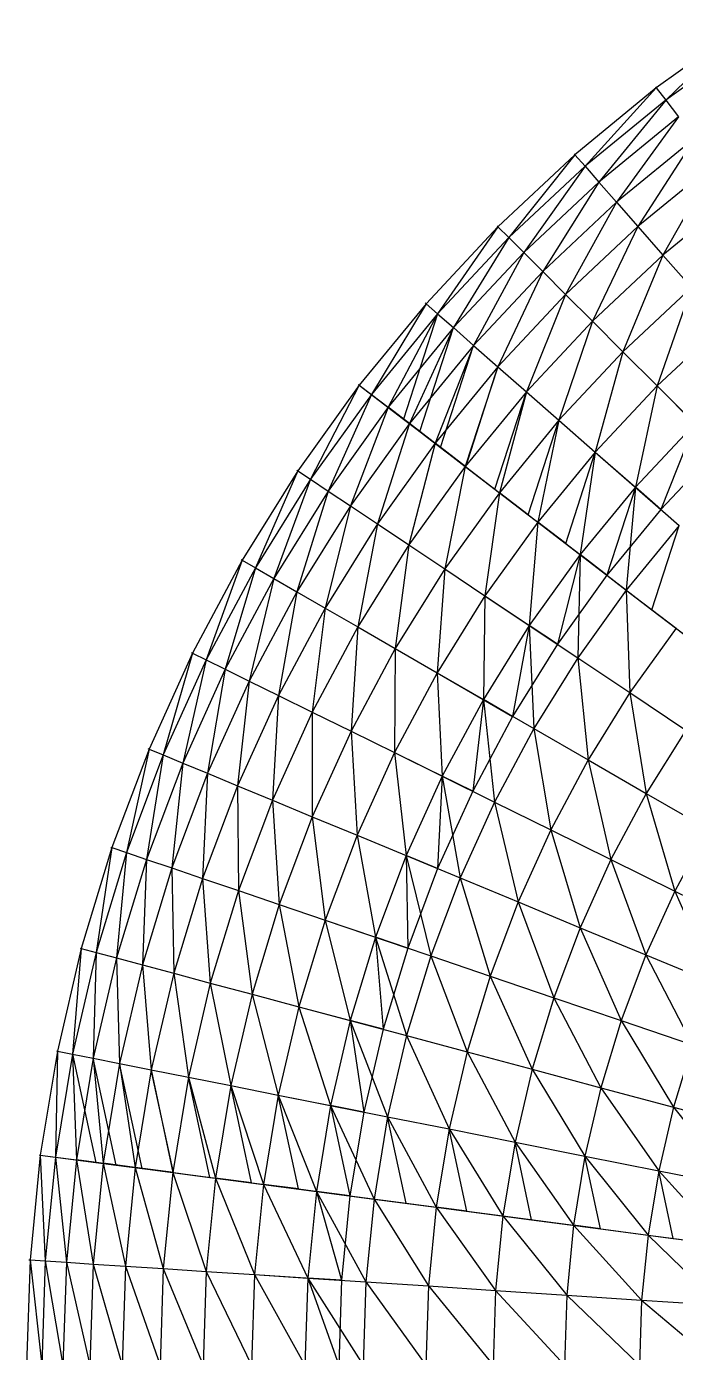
# Model space of a CAD drawing. Extents: x -1560 to 4680, y -1560 to 1560.
# Drawn here: x -1559 to -930, y 12 to 1296 of the extents above; entities that cross this region are included whole.
import ezdxf

# ---------------------------------------------------------------- set-up
doc = ezdxf.new("R2010")
doc.units = 0
doc.header["$MEASUREMENT"] = 0
for name, color, linetype in [('HHST6X6X0.375', 13, 'Continuous'), ('L30X30X3', 1, 'Continuous'), ('TRIO25X148_A', 4, 'Continuous'), ('TRIO25X148_B', 6, 'Continuous'), ('TRIO25X148_C', 96, 'Continuous'), ('TRIO25X148_D', 3, 'Continuous'), ('TRIO25X148_F', 52, 'Continuous'), ('TRIO2875X148_A', 140, 'Continuous'), ('TRIO35X148', 30, 'Continuous'), ('TRIO45X148', 5, 'Continuous')]:
    doc.layers.add(name, color=color, linetype=linetype)

msp = doc.modelspace()

# ---------------------------------------------------------------- linework, layer by layer
at = {"layer": 'HHST6X6X0.375'}
for p, q in [((-949.7, 1237.6, 60), (-949, 1236.7, 68.9)), ((-1028.6, 1172.9, 60), (-1027.8, 1172, 68.9)), ((-1103.1, 1103.1, 60), (-1102.3, 1102.3, 68.9)), ((-1172.9, 1028.6, 60), (-1172, 1027.8, 68.9)), ((-1237.6, 949.7, 60), (-1236.7, 949, 68.9)), ((-1297.1, 866.7, 60), (-1296.2, 866.1, 68.9)), ((-1351, 780, 60), (-1350, 779.4, 68.9)), ((-1399.1, 690, 60), (-1398.1, 689.5, 68.9)), ((-1441.3, 597, 60), (-1440.2, 596.6, 68.9)), ((-1477.2, 501.4, 60), (-1476.2, 501.1, 68.9)), ((-1506.8, 403.8, 60), (-1505.8, 403.5, 68.9)), ((-1530, 304.3, 60), (-1528.9, 304.1, 68.9)), ((-1546.7, 203.6, 60), (-1545.5, 203.5, 68.9)), ((-1556.7, 102, 60), (-1555.5, 102, 68.9))]:
    msp.add_line(p, q, dxfattribs=at)
at = {"layer": 'L30X30X3'}
for p, q in [((-1224.9, 939.9, 162.2), (-1193.8, 916, 154.7)), ((-1178, 903.9, 244.6), (-1208.7, 927.5, 254.5)), ((-1157.9, 888.5, 333.2), (-1188.1, 911.7, 345.3)), ((-1133.6, 869.9, 420), (-1163.2, 892.6, 434.4)), ((-1134.2, 870.3, 521.5), (-1105.3, 848.1, 504.8)), ((-944.6, 828.4, 744.4), (-969.3, 850, 767.3)), ((-1073, 823.3, 587.4), (-1101, 844.8, 606.2)), ((-1036.7, 795.5, 667.4), (-1063.8, 816.3, 688.2)), ((-996.8, 764.9, 744.4), (-1022.8, 784.8, 767.3)), ((-978.1, 750.5, 843.1), (-953.2, 731.4, 818.3)), ((-1044.7, 698, 744.4), (-1072, 716.3, 767.3)), ((-1088.1, 628.2, 744.4), (-1116.5, 644.6, 767.3)), ((-1126.8, 555.7, 744.4), (-1156.3, 570.2, 767.3)), ((-1160.8, 480.8, 744.4), (-1191.1, 493.4, 767.3)), ((-1189.7, 403.9, 744.4), (-1220.8, 414.4, 767.3)), ((-1213.6, 325.2, 744.4), (-1245.3, 333.7, 767.3)), ((-1232.3, 245.1, 744.4), (-1264.5, 251.5, 767.3)), ((-1530.8, 201.5, 162.2), (-1491.8, 196.4, 154.7)), ((-1472.1, 193.8, 244.6), (-1510.5, 198.9, 254.5)), ((-1447, 190.5, 333.2), (-1484.8, 195.5, 345.3)), ((-1416.7, 186.5, 420), (-1453.7, 191.4, 434.4)), ((-1417.3, 186.6, 521.5), (-1381.3, 181.8, 504.8)), ((-1340.9, 176.5, 587.4), (-1375.9, 181.1, 606.2)), ((-1295.6, 170.6, 667.4), (-1329.4, 175, 688.2)), ((-1245.7, 164, 744.4), (-1278.2, 168.3, 767.3)), ((-1222.3, 160.9, 843.1), (-1191.2, 156.8, 818.3)), ((-1132.5, 149.1, 888.8), (-1162.1, 153, 915.4)), ((-1097.6, 144.5, 984), (-1069.7, 140.8, 955.6)), ((-1003, 132, 1018.4), (-1029.1, 135.5, 1048.5)), ((-957, 126, 1108.7), (-932.6, 122.8, 1077.1)), ((-1253.7, 82.2, 744.4), (-1286.5, 84.3, 767.3))]:
    msp.add_line(p, q, dxfattribs=at)
at = {"layer": 'TRIO25X148_A'}
for p, q in [((-987.4, 1126, 345.3), (-966.8, 1102.4, 434.4)), ((-966.8, 1102.4, 434.4), (-942.6, 1074.8, 521.5)), ((-942.6, 1074.8, 521.5), (-915, 1043.4, 606.2)), ((-1059, 1059, 345.3), (-1036.8, 1036.8, 434.4)), ((-1036.8, 1036.8, 434.4), (-1010.9, 1010.9, 521.5)), ((-1010.9, 1010.9, 521.5), (-981.3, 981.3, 606.2)), ((-1126, 987.4, 345.3), (-1102.4, 966.8, 434.4)), ((-981.3, 981.3, 606.2), (-948.2, 948.2, 688.2)), ((-1102.4, 966.8, 434.4), (-1074.8, 942.6, 521.5)), ((-1074.8, 942.6, 521.5), (-1043.4, 915, 606.2)), ((-948.2, 948.2, 688.2), (-911.6, 911.6, 767.3)), ((-1188.1, 911.7, 345.3), (-1163.2, 892.6, 434.4)), ((-1043.4, 915, 606.2), (-1008.2, 884.1, 688.2)), ((-1163.2, 892.6, 434.4), (-1134.2, 870.3, 521.5)), ((-1008.2, 884.1, 688.2), (-969.3, 850, 767.3)), ((-1134.2, 870.3, 521.5), (-1101, 844.8, 606.2)), ((-969.3, 850, 767.3), (-926.9, 812.9, 843.1)), ((-1101, 844.8, 606.2), (-1063.8, 816.3, 688.2)), ((-1245.2, 832, 345.3), (-1219.1, 814.6, 434.4)), ((-1219.1, 814.6, 434.4), (-1188.7, 794.2, 521.5)), ((-1063.8, 816.3, 688.2), (-1022.8, 784.8, 767.3)), ((-1188.7, 794.2, 521.5), (-1153.9, 771, 606.2)), ((-1022.8, 784.8, 767.3), (-978.1, 750.5, 843.1)), ((-1153.9, 771, 606.2), (-1114.9, 745, 688.2)), ((-1297, 748.8, 345.3), (-1269.8, 733.1, 434.4)), ((-1114.9, 745, 688.2), (-1072, 716.3, 767.3)), ((-978.1, 750.5, 843.1), (-929.9, 713.5, 915.4)), ((-1269.8, 733.1, 434.4), (-1238.1, 714.8, 521.5)), ((-1238.1, 714.8, 521.5), (-1201.8, 693.9, 606.2)), ((-1072, 716.3, 767.3), (-1025.1, 685, 843.1)), ((-1201.8, 693.9, 606.2), (-1161.3, 670.5, 688.2)), ((-1025.1, 685, 843.1), (-974.5, 651.2, 915.4)), ((-1161.3, 670.5, 688.2), (-1116.5, 644.6, 767.3)), ((-1343.2, 662.4, 345.3), (-1315, 648.5, 434.4)), ((-1315, 648.5, 434.4), (-1282.1, 632.3, 521.5)), ((-1116.5, 644.6, 767.3), (-1067.7, 616.4, 843.1)), ((-974.5, 651.2, 915.4), (-920.5, 615, 984)), ((-1282.1, 632.3, 521.5), (-1244.6, 613.8, 606.2)), ((-1067.7, 616.4, 843.1), (-1015.1, 586, 915.4)), ((-1244.6, 613.8, 606.2), (-1202.6, 593.1, 688.2)), ((-1202.6, 593.1, 688.2), (-1156.3, 570.2, 767.3)), ((-1015.1, 586, 915.4), (-958.7, 553.5, 984)), ((-1383.6, 573.1, 345.3), (-1354.6, 561.1, 434.4)), ((-1156.3, 570.2, 767.3), (-1105.7, 545.3, 843.1)), ((-1354.6, 561.1, 434.4), (-1320.8, 547.1, 521.5)), ((-958.7, 553.5, 984), (-899, 519, 1048.5)), ((-1320.8, 547.1, 521.5), (-1282.1, 531.1, 606.2)), ((-1105.7, 545.3, 843.1), (-1051.2, 518.4, 915.4)), ((-1282.1, 531.1, 606.2), (-1238.8, 513.1, 688.2)), ((-1051.2, 518.4, 915.4), (-992.9, 489.6, 984)), ((-1238.8, 513.1, 688.2), (-1191.1, 493.4, 767.3)), ((-1191.1, 493.4, 767.3), (-1139, 471.8, 843.1)), ((-992.9, 489.6, 984), (-931, 459.1, 1048.5)), ((-1418.1, 481.4, 345.3), (-1388.4, 471.3, 434.4)), ((-1388.4, 471.3, 434.4), (-1353.7, 459.5, 521.5)), ((-1139, 471.8, 843.1), (-1082.9, 448.5, 915.4)), ((-1353.7, 459.5, 521.5), (-1314.1, 446.1, 606.2)), ((-931, 459.1, 1048.5), (-865.7, 426.9, 1108.7)), ((-1314.1, 446.1, 606.2), (-1269.7, 431, 688.2)), ((-1082.9, 448.5, 915.4), (-1022.8, 423.6, 984)), ((-1269.7, 431, 688.2), (-1220.8, 414.4, 767.3)), ((-1220.8, 414.4, 767.3), (-1167.5, 396.3, 843.1)), ((-1022.8, 423.6, 984), (-959, 397.2, 1048.5)), ((-1446.6, 387.6, 345.3), (-1416.3, 379.5, 434.4)), ((-1167.5, 396.3, 843.1), (-1109.9, 376.8, 915.4)), ((-959, 397.2, 1048.5), (-891.8, 369.4, 1108.7)), ((-1416.3, 379.5, 434.4), (-1380.9, 370, 521.5)), ((-1109.9, 376.8, 915.4), (-1048.3, 355.8, 984)), ((-1380.9, 370, 521.5), (-1340.5, 359.2, 606.2)), ((-1340.5, 359.2, 606.2), (-1295.2, 347.1, 688.2)), ((-1295.2, 347.1, 688.2), (-1245.3, 333.7, 767.3)), ((-1048.3, 355.8, 984), (-982.9, 333.7, 1048.5)), ((-1245.3, 333.7, 767.3), (-1190.9, 319.1, 843.1)), ((-982.9, 333.7, 1048.5), (-914, 310.3, 1108.7)), ((-1190.9, 319.1, 843.1), (-1132.1, 303.4, 915.4)), ((-1132.1, 303.4, 915.4), (-1069.3, 286.5, 984)), ((-1468.8, 292.2, 345.3), (-1438.1, 286, 434.4)), ((-1438.1, 286, 434.4), (-1402.1, 278.9, 521.5)), ((-1069.3, 286.5, 984), (-1002.7, 268.7, 1048.5)), ((-1402.1, 278.9, 521.5), (-1361.1, 270.7, 606.2)), ((-1361.1, 270.7, 606.2), (-1315.1, 261.6, 688.2)), ((-1315.1, 261.6, 688.2), (-1264.5, 251.5, 767.3)), ((-1002.7, 268.7, 1048.5), (-932.3, 249.8, 1108.7)), ((-1264.5, 251.5, 767.3), (-1209.2, 240.5, 843.1)), ((-932.3, 249.8, 1108.7), (-858.7, 230.1, 1164.5)), ((-1209.2, 240.5, 843.1), (-1149.6, 228.7, 915.4)), ((-1149.6, 228.7, 915.4), (-1085.8, 216, 984)), ((-1085.8, 216, 984), (-1018.1, 202.5, 1048.5)), ((-1484.8, 195.5, 345.3), (-1453.7, 191.4, 434.4)), ((-1018.1, 202.5, 1048.5), (-946.7, 188.3, 1108.7)), ((-1453.7, 191.4, 434.4), (-1417.3, 186.6, 521.5)), ((-1417.3, 186.6, 521.5), (-1375.9, 181.1, 606.2)), ((-1375.9, 181.1, 606.2), (-1329.4, 175, 688.2)), ((-946.7, 188.3, 1108.7), (-871.9, 173.4, 1164.5)), ((-1329.4, 175, 688.2), (-1278.2, 168.3, 767.3)), ((-1278.2, 168.3, 767.3), (-1222.3, 160.9, 843.1)), ((-1222.3, 160.9, 843.1), (-1162.1, 153, 915.4)), ((-1162.1, 153, 915.4), (-1097.6, 144.5, 984)), ((-1097.6, 144.5, 984), (-1029.1, 135.5, 1048.5)), ((-1029.1, 135.5, 1048.5), (-957, 126, 1108.7)), ((-957, 126, 1108.7), (-881.4, 116, 1164.5)), ((-1494.4, 97.9, 345.3), (-1463.1, 95.9, 434.4)), ((-1463.1, 95.9, 434.4), (-1426.5, 93.5, 521.5)), ((-1426.5, 93.5, 521.5), (-1384.8, 90.8, 606.2)), ((-1384.8, 90.8, 606.2), (-1338, 87.7, 688.2)), ((-1338, 87.7, 688.2), (-1286.5, 84.3, 767.3)), ((-1286.5, 84.3, 767.3), (-1230.2, 80.6, 843.1)), ((-1230.2, 80.6, 843.1), (-1169.6, 76.7, 915.4)), ((-1169.6, 76.7, 915.4), (-1104.7, 72.4, 984)), ((-1104.7, 72.4, 984), (-1035.8, 67.9, 1048.5)), ((-1035.8, 67.9, 1048.5), (-963.2, 63.1, 1108.7)), ((-963.2, 63.1, 1108.7), (-887.1, 58.1, 1164.5))]:
    msp.add_line(p, q, dxfattribs=at)
at = {"layer": 'TRIO25X148_B'}
for p, q in [((-1160.8, 1018, 162.2), (-1193.8, 916, 154.7)), ((-1178, 903.9, 244.6), (-1145.5, 1004.6, 254.5)), ((-1157.9, 888.5, 333.2), (-1126, 987.4, 345.3)), ((-1133.6, 869.9, 420), (-1102.4, 966.8, 434.4)), ((-1224.9, 939.9, 162.2), (-1178, 903.9, 244.6)), ((-1105.3, 848.1, 504.8), (-1074.8, 942.6, 521.5)), ((-948.2, 948.2, 688.2), (-888.4, 888.4, 744.4)), ((-1208.7, 927.5, 254.5), (-1157.9, 888.5, 333.2)), ((-1188.1, 911.7, 345.3), (-1133.6, 869.9, 420)), ((-1073, 823.3, 587.4), (-1043.4, 915, 606.2)), ((-911.6, 911.6, 767.3), (-944.6, 828.4, 744.4)), ((-1163.2, 892.6, 434.4), (-1105.3, 848.1, 504.8)), ((-1036.7, 795.5, 667.4), (-1008.2, 884.1, 688.2)), ((-1008.2, 884.1, 688.2), (-944.6, 828.4, 744.4)), ((-1134.2, 870.3, 521.5), (-1073, 823.3, 587.4)), ((-969.3, 850, 767.3), (-996.8, 764.9, 744.4)), ((-1101, 844.8, 606.2), (-1036.7, 795.5, 667.4)), ((-1063.8, 816.3, 688.2), (-996.8, 764.9, 744.4)), ((-953.2, 731.4, 818.3), (-926.9, 812.9, 843.1)), ((-1022.8, 784.8, 767.3), (-1044.7, 698, 744.4)), ((-1022.8, 784.8, 767.3), (-953.2, 731.4, 818.3)), ((-1114.9, 745, 688.2), (-1044.7, 698, 744.4)), ((-978.1, 750.5, 843.1), (-906.2, 695.4, 888.8)), ((-1072, 716.3, 767.3), (-1088.1, 628.2, 744.4)), ((-1161.3, 670.5, 688.2), (-1088.1, 628.2, 744.4)), ((-1116.5, 644.6, 767.3), (-1126.8, 555.7, 744.4)), ((-1202.6, 593.1, 688.2), (-1126.8, 555.7, 744.4)), ((-1156.3, 570.2, 767.3), (-1160.8, 480.8, 744.4)), ((-1238.8, 513.1, 688.2), (-1160.8, 480.8, 744.4)), ((-1191.1, 493.4, 767.3), (-1189.7, 403.9, 744.4)), ((-1269.7, 431, 688.2), (-1189.7, 403.9, 744.4)), ((-1220.8, 414.4, 767.3), (-1213.6, 325.2, 744.4)), ((-1295.2, 347.1, 688.2), (-1213.6, 325.2, 744.4)), ((-1245.3, 333.7, 767.3), (-1232.3, 245.1, 744.4)), ((-1514.3, 301.2, 162.2), (-1491.8, 196.4, 154.7)), ((-1472.1, 193.8, 244.6), (-1494.3, 297.2, 254.5)), ((-1447, 190.5, 333.2), (-1468.8, 292.2, 345.3)), ((-1416.7, 186.5, 420), (-1438.1, 286, 434.4)), ((-1381.3, 181.8, 504.8), (-1402.1, 278.9, 521.5)), ((-1340.9, 176.5, 587.4), (-1361.1, 270.7, 606.2)), ((-1295.6, 170.6, 667.4), (-1315.1, 261.6, 688.2)), ((-1315.1, 261.6, 688.2), (-1232.3, 245.1, 744.4)), ((-1264.5, 251.5, 767.3), (-1245.7, 164, 744.4)), ((-1191.2, 156.8, 818.3), (-1209.2, 240.5, 843.1)), ((-1132.5, 149.1, 888.8), (-1149.6, 228.7, 915.4)), ((-1069.7, 140.8, 955.6), (-1085.8, 216, 984)), ((-1530.8, 201.5, 162.2), (-1472.1, 193.8, 244.6)), ((-1510.5, 198.9, 254.5), (-1447, 190.5, 333.2)), ((-1484.8, 195.5, 345.3), (-1416.7, 186.5, 420)), ((-1003, 132, 1018.4), (-1018.1, 202.5, 1048.5)), ((-1453.7, 191.4, 434.4), (-1381.3, 181.8, 504.8)), ((-1417.3, 186.6, 521.5), (-1340.9, 176.5, 587.4)), ((-1375.9, 181.1, 606.2), (-1295.6, 170.6, 667.4)), ((-932.6, 122.8, 1077.1), (-946.7, 188.3, 1108.7)), ((-1329.4, 175, 688.2), (-1245.7, 164, 744.4)), ((-1278.2, 168.3, 767.3), (-1253.7, 82.2, 744.4)), ((-1278.2, 168.3, 767.3), (-1191.2, 156.8, 818.3)), ((-1222.3, 160.9, 843.1), (-1132.5, 149.1, 888.8)), ((-1162.1, 153, 915.4), (-1069.7, 140.8, 955.6)), ((-1097.6, 144.5, 984), (-1003, 132, 1018.4)), ((-1029.1, 135.5, 1048.5), (-932.6, 122.8, 1077.1)), ((-957, 126, 1108.7), (-858.9, 113.1, 1131.5)), ((-1338, 87.7, 688.2), (-1253.7, 82.2, 744.4)), ((-1286.5, 84.3, 767.3), (-1256.4, 0, 744.4))]:
    msp.add_line(p, q, dxfattribs=at)
at = {"layer": 'TRIO25X148_C'}
for p, q in [((-866.1, 1296.2, 68.9), (-949, 1236.7, 68.9)), ((-857.8, 1283.8, 162.2), (-939.9, 1224.9, 162.2)), ((-949, 1236.7, 68.9), (-1027.8, 1172, 68.9)), ((-939.9, 1224.9, 162.2), (-1018, 1160.8, 162.2)), ((-927.5, 1208.7, 254.5), (-1004.6, 1145.5, 254.5)), ((-911.7, 1188.1, 345.3), (-987.4, 1126, 345.3)), ((-1027.8, 1172, 68.9), (-1102.3, 1102.3, 68.9)), ((-1018, 1160.8, 162.2), (-1091.8, 1091.8, 162.2)), ((-892.6, 1163.2, 434.4), (-966.8, 1102.4, 434.4)), ((-1004.6, 1145.5, 254.5), (-1077.3, 1077.3, 254.5)), ((-870.3, 1134.2, 521.5), (-942.6, 1074.8, 521.5)), ((-987.4, 1126, 345.3), (-1059, 1059, 345.3)), ((-1102.3, 1102.3, 68.9), (-1172, 1027.8, 68.9)), ((-1091.8, 1091.8, 162.2), (-1160.8, 1018, 162.2)), ((-966.8, 1102.4, 434.4), (-1036.8, 1036.8, 434.4)), ((-1077.3, 1077.3, 254.5), (-1145.5, 1004.6, 254.5)), ((-942.6, 1074.8, 521.5), (-1010.9, 1010.9, 521.5)), ((-1059, 1059, 345.3), (-1126, 987.4, 345.3)), ((-915, 1043.4, 606.2), (-981.3, 981.3, 606.2)), ((-1172, 1027.8, 68.9), (-1236.7, 949, 68.9)), ((-1036.8, 1036.8, 434.4), (-1102.4, 966.8, 434.4)), ((-1160.8, 1018, 162.2), (-1224.9, 939.9, 162.2)), ((-1145.5, 1004.6, 254.5), (-1208.7, 927.5, 254.5)), ((-1010.9, 1010.9, 521.5), (-1074.8, 942.6, 521.5)), ((-884.1, 1008.2, 688.2), (-948.2, 948.2, 688.2)), ((-1126, 987.4, 345.3), (-1188.1, 911.7, 345.3)), ((-981.3, 981.3, 606.2), (-1043.4, 915, 606.2)), ((-1102.4, 966.8, 434.4), (-1163.2, 892.6, 434.4)), ((-1236.7, 949, 68.9), (-1296.2, 866.1, 68.9)), ((-1224.9, 939.9, 162.2), (-1283.8, 857.8, 162.2)), ((-1074.8, 942.6, 521.5), (-1134.2, 870.3, 521.5)), ((-948.2, 948.2, 688.2), (-1008.2, 884.1, 688.2)), ((-1208.7, 927.5, 254.5), (-1266.8, 846.4, 254.5)), ((-1188.1, 911.7, 345.3), (-1245.2, 832, 345.3)), ((-1043.4, 915, 606.2), (-1101, 844.8, 606.2)), ((-911.6, 911.6, 767.3), (-969.3, 850, 767.3)), ((-1163.2, 892.6, 434.4), (-1219.1, 814.6, 434.4)), ((-1008.2, 884.1, 688.2), (-1063.8, 816.3, 688.2)), ((-1296.2, 866.1, 68.9), (-1350, 779.4, 68.9)), ((-1134.2, 870.3, 521.5), (-1188.7, 794.2, 521.5)), ((-1283.8, 857.8, 162.2), (-1337.2, 772, 162.2)), ((-969.3, 850, 767.3), (-1022.8, 784.8, 767.3)), ((-1266.8, 846.4, 254.5), (-1319.4, 761.8, 254.5)), ((-1101, 844.8, 606.2), (-1153.9, 771, 606.2)), ((-1245.2, 832, 345.3), (-1297, 748.8, 345.3)), ((-1219.1, 814.6, 434.4), (-1269.8, 733.1, 434.4)), ((-1063.8, 816.3, 688.2), (-1114.9, 745, 688.2)), ((-926.9, 812.9, 843.1), (-978.1, 750.5, 843.1)), ((-1188.7, 794.2, 521.5), (-1238.1, 714.8, 521.5)), ((-1022.8, 784.8, 767.3), (-1072, 716.3, 767.3)), ((-1350, 779.4, 68.9), (-1398.1, 689.5, 68.9)), ((-1337.2, 772, 162.2), (-1384.8, 682.9, 162.2)), ((-1153.9, 771, 606.2), (-1201.8, 693.9, 606.2)), ((-1319.4, 761.8, 254.5), (-1366.4, 673.9, 254.5)), ((-1297, 748.8, 345.3), (-1343.2, 662.4, 345.3)), ((-1114.9, 745, 688.2), (-1161.3, 670.5, 688.2)), ((-978.1, 750.5, 843.1), (-1025.1, 685, 843.1)), ((-1269.8, 733.1, 434.4), (-1315, 648.5, 434.4)), ((-1238.1, 714.8, 521.5), (-1282.1, 632.3, 521.5)), ((-1072, 716.3, 767.3), (-1116.5, 644.6, 767.3)), ((-929.9, 713.5, 915.4), (-974.5, 651.2, 915.4)), ((-1201.8, 693.9, 606.2), (-1244.6, 613.8, 606.2)), ((-1398.1, 689.5, 68.9), (-1440.2, 596.6, 68.9)), ((-1384.8, 682.9, 162.2), (-1426.5, 590.9, 162.2)), ((-1025.1, 685, 843.1), (-1067.7, 616.4, 843.1)), ((-1366.4, 673.9, 254.5), (-1407.6, 583, 254.5)), ((-1161.3, 670.5, 688.2), (-1202.6, 593.1, 688.2)), ((-1343.2, 662.4, 345.3), (-1383.6, 573.1, 345.3)), ((-1315, 648.5, 434.4), (-1354.6, 561.1, 434.4)), ((-1116.5, 644.6, 767.3), (-1156.3, 570.2, 767.3)), ((-974.5, 651.2, 915.4), (-1015.1, 586, 915.4)), ((-1282.1, 632.3, 521.5), (-1320.8, 547.1, 521.5)), ((-1067.7, 616.4, 843.1), (-1105.7, 545.3, 843.1)), ((-1244.6, 613.8, 606.2), (-1282.1, 531.1, 606.2)), ((-920.5, 615, 984), (-958.7, 553.5, 984)), ((-1440.2, 596.6, 68.9), (-1476.2, 501.1, 68.9)), ((-1426.5, 590.9, 162.2), (-1462.1, 496.3, 162.2)), ((-1202.6, 593.1, 688.2), (-1238.8, 513.1, 688.2)), ((-1407.6, 583, 254.5), (-1442.7, 489.7, 254.5)), ((-1015.1, 586, 915.4), (-1051.2, 518.4, 915.4)), ((-1383.6, 573.1, 345.3), (-1418.1, 481.4, 345.3)), ((-1156.3, 570.2, 767.3), (-1191.1, 493.4, 767.3)), ((-1354.6, 561.1, 434.4), (-1388.4, 471.3, 434.4)), ((-958.7, 553.5, 984), (-992.9, 489.6, 984)), ((-1320.8, 547.1, 521.5), (-1353.7, 459.5, 521.5)), ((-1105.7, 545.3, 843.1), (-1139, 471.8, 843.1)), ((-1282.1, 531.1, 606.2), (-1314.1, 446.1, 606.2)), ((-1051.2, 518.4, 915.4), (-1082.9, 448.5, 915.4)), ((-899, 519, 1048.5), (-931, 459.1, 1048.5)), ((-1476.2, 501.1, 68.9), (-1505.8, 403.5, 68.9)), ((-1238.8, 513.1, 688.2), (-1269.7, 431, 688.2)), ((-1462.1, 496.3, 162.2), (-1491.4, 399.6, 162.2)), ((-1442.7, 489.7, 254.5), (-1471.6, 394.3, 254.5)), ((-1191.1, 493.4, 767.3), (-1220.8, 414.4, 767.3)), ((-992.9, 489.6, 984), (-1022.8, 423.6, 984)), ((-1418.1, 481.4, 345.3), (-1446.6, 387.6, 345.3)), ((-1388.4, 471.3, 434.4), (-1416.3, 379.5, 434.4)), ((-1139, 471.8, 843.1), (-1167.5, 396.3, 843.1)), ((-1353.7, 459.5, 521.5), (-1380.9, 370, 521.5)), ((-931, 459.1, 1048.5), (-959, 397.2, 1048.5)), ((-1314.1, 446.1, 606.2), (-1340.5, 359.2, 606.2)), ((-1082.9, 448.5, 915.4), (-1109.9, 376.8, 915.4)), ((-1269.7, 431, 688.2), (-1295.2, 347.1, 688.2)), ((-1220.8, 414.4, 767.3), (-1245.3, 333.7, 767.3)), ((-1022.8, 423.6, 984), (-1048.3, 355.8, 984)), ((-1505.8, 403.5, 68.9), (-1528.9, 304.1, 68.9)), ((-1491.4, 399.6, 162.2), (-1514.3, 301.2, 162.2)), ((-1471.6, 394.3, 254.5), (-1494.3, 297.2, 254.5)), ((-1446.6, 387.6, 345.3), (-1468.8, 292.2, 345.3)), ((-1167.5, 396.3, 843.1), (-1190.9, 319.1, 843.1)), ((-959, 397.2, 1048.5), (-982.9, 333.7, 1048.5)), ((-1416.3, 379.5, 434.4), (-1438.1, 286, 434.4)), ((-1109.9, 376.8, 915.4), (-1132.1, 303.4, 915.4)), ((-1380.9, 370, 521.5), (-1402.1, 278.9, 521.5)), ((-1340.5, 359.2, 606.2), (-1361.1, 270.7, 606.2)), ((-1295.2, 347.1, 688.2), (-1315.1, 261.6, 688.2)), ((-1048.3, 355.8, 984), (-1069.3, 286.5, 984)), ((-1245.3, 333.7, 767.3), (-1264.5, 251.5, 767.3)), ((-982.9, 333.7, 1048.5), (-1002.7, 268.7, 1048.5)), ((-1190.9, 319.1, 843.1), (-1209.2, 240.5, 843.1)), ((-914, 310.3, 1108.7), (-932.3, 249.8, 1108.7)), ((-1528.9, 304.1, 68.9), (-1545.5, 203.5, 68.9)), ((-1514.3, 301.2, 162.2), (-1530.8, 201.5, 162.2)), ((-1494.3, 297.2, 254.5), (-1510.5, 198.9, 254.5)), ((-1132.1, 303.4, 915.4), (-1149.6, 228.7, 915.4)), ((-1468.8, 292.2, 345.3), (-1484.8, 195.5, 345.3)), ((-1438.1, 286, 434.4), (-1453.7, 191.4, 434.4)), ((-1069.3, 286.5, 984), (-1085.8, 216, 984)), ((-1402.1, 278.9, 521.5), (-1417.3, 186.6, 521.5)), ((-1361.1, 270.7, 606.2), (-1375.9, 181.1, 606.2)), ((-1315.1, 261.6, 688.2), (-1329.4, 175, 688.2)), ((-1002.7, 268.7, 1048.5), (-1018.1, 202.5, 1048.5)), ((-1264.5, 251.5, 767.3), (-1278.2, 168.3, 767.3)), ((-932.3, 249.8, 1108.7), (-946.7, 188.3, 1108.7)), ((-1209.2, 240.5, 843.1), (-1222.3, 160.9, 843.1)), ((-1149.6, 228.7, 915.4), (-1162.1, 153, 915.4)), ((-1085.8, 216, 984), (-1097.6, 144.5, 984)), ((-1545.5, 203.5, 68.9), (-1555.5, 102, 68.9)), ((-1530.8, 201.5, 162.2), (-1540.7, 101, 162.2)), ((-1510.5, 198.9, 254.5), (-1520.3, 99.6, 254.5)), ((-1484.8, 195.5, 345.3), (-1494.4, 97.9, 345.3)), ((-1018.1, 202.5, 1048.5), (-1029.1, 135.5, 1048.5)), ((-1453.7, 191.4, 434.4), (-1463.1, 95.9, 434.4)), ((-1417.3, 186.6, 521.5), (-1426.5, 93.5, 521.5)), ((-1375.9, 181.1, 606.2), (-1384.8, 90.8, 606.2)), ((-946.7, 188.3, 1108.7), (-957, 126, 1108.7)), ((-1329.4, 175, 688.2), (-1338, 87.7, 688.2)), ((-1278.2, 168.3, 767.3), (-1286.5, 84.3, 767.3)), ((-1222.3, 160.9, 843.1), (-1230.2, 80.6, 843.1)), ((-1162.1, 153, 915.4), (-1169.6, 76.7, 915.4)), ((-1097.6, 144.5, 984), (-1104.7, 72.4, 984)), ((-1029.1, 135.5, 1048.5), (-1035.8, 67.9, 1048.5)), ((-957, 126, 1108.7), (-963.2, 63.1, 1108.7)), ((-1555.5, 102, 68.9), (-1558.9, 0, 68.9)), ((-1540.7, 101, 162.2), (-1544, 0, 162.2)), ((-1520.3, 99.6, 254.5), (-1523.6, 0, 254.5)), ((-1494.4, 97.9, 345.3), (-1497.6, 0, 345.3)), ((-1463.1, 95.9, 434.4), (-1466.2, 0, 434.4)), ((-1426.5, 93.5, 521.5), (-1429.6, 0, 521.5)), ((-1384.8, 90.8, 606.2), (-1387.8, 0, 606.2)), ((-1338, 87.7, 688.2), (-1340.9, 0, 688.2)), ((-1286.5, 84.3, 767.3), (-1289.2, 0, 767.3)), ((-1230.2, 80.6, 843.1), (-1232.9, 0, 843.1)), ((-1169.6, 76.7, 915.4), (-1172.1, 0, 915.4)), ((-1104.7, 72.4, 984), (-1107.1, 0, 984)), ((-1035.8, 67.9, 1048.5), (-1038, 0, 1048.5)), ((-963.2, 63.1, 1108.7), (-965.2, 0, 1108.7))]:
    msp.add_line(p, q, dxfattribs=at)
at = {"layer": 'TRIO25X148_D'}
for p, q in [((-927.5, 1208.7, 254.5), (-987.4, 1126, 345.3)), ((-911.7, 1188.1, 345.3), (-966.8, 1102.4, 434.4)), ((-892.6, 1163.2, 434.4), (-942.6, 1074.8, 521.5)), ((-1004.6, 1145.5, 254.5), (-1059, 1059, 345.3)), ((-987.4, 1126, 345.3), (-1036.8, 1036.8, 434.4)), ((-966.8, 1102.4, 434.4), (-1010.9, 1010.9, 521.5)), ((-1077.3, 1077.3, 254.5), (-1126, 987.4, 345.3)), ((-942.6, 1074.8, 521.5), (-981.3, 981.3, 606.2)), ((-1059, 1059, 345.3), (-1102.4, 966.8, 434.4)), ((-915, 1043.4, 606.2), (-948.2, 948.2, 688.2)), ((-1036.8, 1036.8, 434.4), (-1074.8, 942.6, 521.5)), ((-1145.5, 1004.6, 254.5), (-1188.1, 911.7, 345.3)), ((-1010.9, 1010.9, 521.5), (-1043.4, 915, 606.2)), ((-1126, 987.4, 345.3), (-1163.2, 892.6, 434.4)), ((-981.3, 981.3, 606.2), (-1008.2, 884.1, 688.2)), ((-1102.4, 966.8, 434.4), (-1134.2, 870.3, 521.5)), ((-1074.8, 942.6, 521.5), (-1101, 844.8, 606.2)), ((-948.2, 948.2, 688.2), (-969.3, 850, 767.3)), ((-1208.7, 927.5, 254.5), (-1245.2, 832, 345.3)), ((-1188.1, 911.7, 345.3), (-1219.1, 814.6, 434.4)), ((-1043.4, 915, 606.2), (-1063.8, 816.3, 688.2)), ((-1163.2, 892.6, 434.4), (-1188.7, 794.2, 521.5)), ((-1008.2, 884.1, 688.2), (-1022.8, 784.8, 767.3)), ((-1134.2, 870.3, 521.5), (-1153.9, 771, 606.2)), ((-969.3, 850, 767.3), (-978.1, 750.5, 843.1)), ((-1266.8, 846.4, 254.5), (-1297, 748.8, 345.3)), ((-1101, 844.8, 606.2), (-1114.9, 745, 688.2)), ((-1245.2, 832, 345.3), (-1269.8, 733.1, 434.4)), ((-1219.1, 814.6, 434.4), (-1238.1, 714.8, 521.5)), ((-1063.8, 816.3, 688.2), (-1072, 716.3, 767.3)), ((-1188.7, 794.2, 521.5), (-1201.8, 693.9, 606.2)), ((-1022.8, 784.8, 767.3), (-1025.1, 685, 843.1)), ((-1153.9, 771, 606.2), (-1161.3, 670.5, 688.2)), ((-1319.4, 761.8, 254.5), (-1343.2, 662.4, 345.3)), ((-1297, 748.8, 345.3), (-1315, 648.5, 434.4)), ((-1114.9, 745, 688.2), (-1116.5, 644.6, 767.3)), ((-978.1, 750.5, 843.1), (-974.5, 651.2, 915.4)), ((-1269.8, 733.1, 434.4), (-1282.1, 632.3, 521.5)), ((-1238.1, 714.8, 521.5), (-1244.6, 613.8, 606.2)), ((-1072, 716.3, 767.3), (-1067.7, 616.4, 843.1)), ((-1201.8, 693.9, 606.2), (-1202.6, 593.1, 688.2)), ((-1025.1, 685, 843.1), (-1015.1, 586, 915.4)), ((-1366.4, 673.9, 254.5), (-1383.6, 573.1, 345.3)), ((-1161.3, 670.5, 688.2), (-1156.3, 570.2, 767.3)), ((-1343.2, 662.4, 345.3), (-1354.6, 561.1, 434.4)), ((-1315, 648.5, 434.4), (-1320.8, 547.1, 521.5)), ((-1116.5, 644.6, 767.3), (-1105.7, 545.3, 843.1)), ((-974.5, 651.2, 915.4), (-958.7, 553.5, 984)), ((-1282.1, 632.3, 521.5), (-1282.1, 531.1, 606.2)), ((-1067.7, 616.4, 843.1), (-1051.2, 518.4, 915.4)), ((-1244.6, 613.8, 606.2), (-1238.8, 513.1, 688.2)), ((-1202.6, 593.1, 688.2), (-1191.1, 493.4, 767.3)), ((-1407.6, 583, 254.5), (-1418.1, 481.4, 345.3)), ((-1015.1, 586, 915.4), (-992.9, 489.6, 984)), ((-1383.6, 573.1, 345.3), (-1388.4, 471.3, 434.4)), ((-1156.3, 570.2, 767.3), (-1139, 471.8, 843.1)), ((-1354.6, 561.1, 434.4), (-1353.7, 459.5, 521.5)), ((-958.7, 553.5, 984), (-931, 459.1, 1048.5)), ((-1320.8, 547.1, 521.5), (-1314.1, 446.1, 606.2)), ((-1105.7, 545.3, 843.1), (-1082.9, 448.5, 915.4)), ((-1282.1, 531.1, 606.2), (-1269.7, 431, 688.2)), ((-1051.2, 518.4, 915.4), (-1022.8, 423.6, 984)), ((-1238.8, 513.1, 688.2), (-1220.8, 414.4, 767.3)), ((-1442.7, 489.7, 254.5), (-1446.6, 387.6, 345.3)), ((-1191.1, 493.4, 767.3), (-1167.5, 396.3, 843.1)), ((-992.9, 489.6, 984), (-959, 397.2, 1048.5)), ((-1418.1, 481.4, 345.3), (-1416.3, 379.5, 434.4)), ((-1388.4, 471.3, 434.4), (-1380.9, 370, 521.5)), ((-1139, 471.8, 843.1), (-1109.9, 376.8, 915.4)), ((-1353.7, 459.5, 521.5), (-1340.5, 359.2, 606.2)), ((-931, 459.1, 1048.5), (-891.8, 369.4, 1108.7)), ((-1314.1, 446.1, 606.2), (-1295.2, 347.1, 688.2)), ((-1082.9, 448.5, 915.4), (-1048.3, 355.8, 984)), ((-1269.7, 431, 688.2), (-1245.3, 333.7, 767.3)), ((-1220.8, 414.4, 767.3), (-1190.9, 319.1, 843.1)), ((-1022.8, 423.6, 984), (-982.9, 333.7, 1048.5)), ((-1471.6, 394.3, 254.5), (-1468.8, 292.2, 345.3)), ((-1446.6, 387.6, 345.3), (-1438.1, 286, 434.4)), ((-1167.5, 396.3, 843.1), (-1132.1, 303.4, 915.4)), ((-959, 397.2, 1048.5), (-914, 310.3, 1108.7)), ((-1416.3, 379.5, 434.4), (-1402.1, 278.9, 521.5)), ((-1109.9, 376.8, 915.4), (-1069.3, 286.5, 984)), ((-1380.9, 370, 521.5), (-1361.1, 270.7, 606.2)), ((-1340.5, 359.2, 606.2), (-1315.1, 261.6, 688.2)), ((-1295.2, 347.1, 688.2), (-1264.5, 251.5, 767.3)), ((-1048.3, 355.8, 984), (-1002.7, 268.7, 1048.5)), ((-1245.3, 333.7, 767.3), (-1209.2, 240.5, 843.1)), ((-982.9, 333.7, 1048.5), (-932.3, 249.8, 1108.7)), ((-1190.9, 319.1, 843.1), (-1149.6, 228.7, 915.4)), ((-1494.3, 297.2, 254.5), (-1484.8, 195.5, 345.3)), ((-1132.1, 303.4, 915.4), (-1085.8, 216, 984)), ((-1468.8, 292.2, 345.3), (-1453.7, 191.4, 434.4)), ((-1438.1, 286, 434.4), (-1417.3, 186.6, 521.5)), ((-1069.3, 286.5, 984), (-1018.1, 202.5, 1048.5)), ((-1402.1, 278.9, 521.5), (-1375.9, 181.1, 606.2)), ((-1361.1, 270.7, 606.2), (-1329.4, 175, 688.2)), ((-1315.1, 261.6, 688.2), (-1278.2, 168.3, 767.3)), ((-1002.7, 268.7, 1048.5), (-946.7, 188.3, 1108.7)), ((-1264.5, 251.5, 767.3), (-1222.3, 160.9, 843.1)), ((-932.3, 249.8, 1108.7), (-871.9, 173.4, 1164.5)), ((-1209.2, 240.5, 843.1), (-1162.1, 153, 915.4)), ((-1149.6, 228.7, 915.4), (-1097.6, 144.5, 984)), ((-1085.8, 216, 984), (-1029.1, 135.5, 1048.5)), ((-1510.5, 198.9, 254.5), (-1494.4, 97.9, 345.3)), ((-1484.8, 195.5, 345.3), (-1463.1, 95.9, 434.4)), ((-1018.1, 202.5, 1048.5), (-957, 126, 1108.7)), ((-1453.7, 191.4, 434.4), (-1426.5, 93.5, 521.5)), ((-1417.3, 186.6, 521.5), (-1384.8, 90.8, 606.2)), ((-1375.9, 181.1, 606.2), (-1338, 87.7, 688.2)), ((-946.7, 188.3, 1108.7), (-881.4, 116, 1164.5)), ((-1329.4, 175, 688.2), (-1286.5, 84.3, 767.3)), ((-1278.2, 168.3, 767.3), (-1230.2, 80.6, 843.1)), ((-1222.3, 160.9, 843.1), (-1169.6, 76.7, 915.4)), ((-1162.1, 153, 915.4), (-1104.7, 72.4, 984)), ((-1097.6, 144.5, 984), (-1035.8, 67.9, 1048.5)), ((-1029.1, 135.5, 1048.5), (-963.2, 63.1, 1108.7)), ((-957, 126, 1108.7), (-887.1, 58.1, 1164.5)), ((-1520.3, 99.6, 254.5), (-1497.6, 0, 345.3)), ((-1494.4, 97.9, 345.3), (-1466.2, 0, 434.4)), ((-1463.1, 95.9, 434.4), (-1429.6, 0, 521.5)), ((-1426.5, 93.5, 521.5), (-1387.8, 0, 606.2)), ((-1384.8, 90.8, 606.2), (-1340.9, 0, 688.2)), ((-1338, 87.7, 688.2), (-1289.2, 0, 767.3)), ((-1286.5, 84.3, 767.3), (-1232.9, 0, 843.1)), ((-1230.2, 80.6, 843.1), (-1172.1, 0, 915.4)), ((-1169.6, 76.7, 915.4), (-1107.1, 0, 984)), ((-1104.7, 72.4, 984), (-1038, 0, 1048.5)), ((-1035.8, 67.9, 1048.5), (-965.2, 0, 1108.7)), ((-963.2, 63.1, 1108.7), (-889, 0, 1164.5))]:
    msp.add_line(p, q, dxfattribs=at)
at = {"layer": 'TRIO25X148_F'}
for p, q in [((-888.4, 888.4, 744.4), (-944.6, 828.4, 744.4)), ((-1073, 823.3, 587.4), (-1036.7, 795.5, 667.4)), ((-944.6, 828.4, 744.4), (-996.8, 764.9, 744.4)), ((-1036.7, 795.5, 667.4), (-996.8, 764.9, 744.4)), ((-996.8, 764.9, 744.4), (-1044.7, 698, 744.4)), ((-996.8, 764.9, 744.4), (-953.2, 731.4, 818.3)), ((-953.2, 731.4, 818.3), (-906.2, 695.4, 888.8)), ((-1044.7, 698, 744.4), (-1088.1, 628.2, 744.4)), ((-1088.1, 628.2, 744.4), (-1126.8, 555.7, 744.4)), ((-1126.8, 555.7, 744.4), (-1160.8, 480.8, 744.4)), ((-1160.8, 480.8, 744.4), (-1189.7, 403.9, 744.4)), ((-1189.7, 403.9, 744.4), (-1213.6, 325.2, 744.4)), ((-1213.6, 325.2, 744.4), (-1232.3, 245.1, 744.4)), ((-1232.3, 245.1, 744.4), (-1245.7, 164, 744.4)), ((-1340.9, 176.5, 587.4), (-1295.6, 170.6, 667.4)), ((-1295.6, 170.6, 667.4), (-1245.7, 164, 744.4)), ((-1245.7, 164, 744.4), (-1253.7, 82.2, 744.4)), ((-1245.7, 164, 744.4), (-1191.2, 156.8, 818.3)), ((-1191.2, 156.8, 818.3), (-1132.5, 149.1, 888.8)), ((-1132.5, 149.1, 888.8), (-1069.7, 140.8, 955.6)), ((-1069.7, 140.8, 955.6), (-1003, 132, 1018.4)), ((-1003, 132, 1018.4), (-932.6, 122.8, 1077.1)), ((-932.6, 122.8, 1077.1), (-858.9, 113.1, 1131.5)), ((-1253.7, 82.2, 744.4), (-1256.4, 0, 744.4))]:
    msp.add_line(p, q, dxfattribs=at)
at = {"layer": 'TRIO2875X148_A'}
for p, q in [((-866.1, 1296.2, 68.9), (-939.9, 1224.9, 162.2)), ((-949, 1236.7, 68.9), (-1018, 1160.8, 162.2)), ((-939.9, 1224.9, 162.2), (-1004.6, 1145.5, 254.5)), ((-939.9, 1224.9, 162.2), (-927.5, 1208.7, 254.5)), ((-1027.8, 1172, 68.9), (-1091.8, 1091.8, 162.2)), ((-1018, 1160.8, 162.2), (-1077.3, 1077.3, 254.5)), ((-1018, 1160.8, 162.2), (-1004.6, 1145.5, 254.5)), ((-1004.6, 1145.5, 254.5), (-987.4, 1126, 345.3)), ((-1102.3, 1102.3, 68.9), (-1160.8, 1018, 162.2)), ((-1091.8, 1091.8, 162.2), (-1145.5, 1004.6, 254.5)), ((-1091.8, 1091.8, 162.2), (-1077.3, 1077.3, 254.5)), ((-1077.3, 1077.3, 254.5), (-1059, 1059, 345.3)), ((-1172, 1027.8, 68.9), (-1224.9, 939.9, 162.2)), ((-1160.8, 1018, 162.2), (-1208.7, 927.5, 254.5)), ((-1160.8, 1018, 162.2), (-1145.5, 1004.6, 254.5)), ((-1145.5, 1004.6, 254.5), (-1126, 987.4, 345.3)), ((-1236.7, 949, 68.9), (-1283.8, 857.8, 162.2)), ((-1224.9, 939.9, 162.2), (-1266.8, 846.4, 254.5)), ((-1224.9, 939.9, 162.2), (-1208.7, 927.5, 254.5)), ((-1208.7, 927.5, 254.5), (-1188.1, 911.7, 345.3)), ((-1193.8, 916, 154.7), (-1178, 903.9, 244.6)), ((-1178, 903.9, 244.6), (-1157.9, 888.5, 333.2)), ((-1157.9, 888.5, 333.2), (-1133.6, 869.9, 420)), ((-1296.2, 866.1, 68.9), (-1337.2, 772, 162.2)), ((-1133.6, 869.9, 420), (-1105.3, 848.1, 504.8)), ((-1283.8, 857.8, 162.2), (-1319.4, 761.8, 254.5)), ((-1283.8, 857.8, 162.2), (-1266.8, 846.4, 254.5)), ((-1105.3, 848.1, 504.8), (-1073, 823.3, 587.4)), ((-1266.8, 846.4, 254.5), (-1245.2, 832, 345.3)), ((-1350, 779.4, 68.9), (-1384.8, 682.9, 162.2)), ((-1337.2, 772, 162.2), (-1366.4, 673.9, 254.5)), ((-1337.2, 772, 162.2), (-1319.4, 761.8, 254.5)), ((-1319.4, 761.8, 254.5), (-1297, 748.8, 345.3)), ((-1398.1, 689.5, 68.9), (-1426.5, 590.9, 162.2)), ((-1384.8, 682.9, 162.2), (-1407.6, 583, 254.5)), ((-1384.8, 682.9, 162.2), (-1366.4, 673.9, 254.5)), ((-1366.4, 673.9, 254.5), (-1343.2, 662.4, 345.3)), ((-1440.2, 596.6, 68.9), (-1462.1, 496.3, 162.2)), ((-1426.5, 590.9, 162.2), (-1442.7, 489.7, 254.5)), ((-1426.5, 590.9, 162.2), (-1407.6, 583, 254.5)), ((-1407.6, 583, 254.5), (-1383.6, 573.1, 345.3)), ((-1476.2, 501.1, 68.9), (-1491.4, 399.6, 162.2)), ((-1462.1, 496.3, 162.2), (-1471.6, 394.3, 254.5)), ((-1462.1, 496.3, 162.2), (-1442.7, 489.7, 254.5)), ((-1442.7, 489.7, 254.5), (-1418.1, 481.4, 345.3)), ((-1505.8, 403.5, 68.9), (-1514.3, 301.2, 162.2)), ((-1491.4, 399.6, 162.2), (-1494.3, 297.2, 254.5)), ((-1491.4, 399.6, 162.2), (-1471.6, 394.3, 254.5)), ((-1471.6, 394.3, 254.5), (-1446.6, 387.6, 345.3)), ((-1528.9, 304.1, 68.9), (-1530.8, 201.5, 162.2)), ((-1514.3, 301.2, 162.2), (-1494.3, 297.2, 254.5)), ((-1514.3, 301.2, 162.2), (-1510.5, 198.9, 254.5)), ((-1494.3, 297.2, 254.5), (-1468.8, 292.2, 345.3)), ((-1545.5, 203.5, 68.9), (-1540.7, 101, 162.2)), ((-1530.8, 201.5, 162.2), (-1510.5, 198.9, 254.5)), ((-1530.8, 201.5, 162.2), (-1520.3, 99.6, 254.5)), ((-1510.5, 198.9, 254.5), (-1484.8, 195.5, 345.3)), ((-1491.8, 196.4, 154.7), (-1472.1, 193.8, 244.6)), ((-1472.1, 193.8, 244.6), (-1447, 190.5, 333.2)), ((-1447, 190.5, 333.2), (-1416.7, 186.5, 420)), ((-1416.7, 186.5, 420), (-1381.3, 181.8, 504.8)), ((-1381.3, 181.8, 504.8), (-1340.9, 176.5, 587.4)), ((-1555.5, 102, 68.9), (-1544, 0, 162.2)), ((-1540.7, 101, 162.2), (-1520.3, 99.6, 254.5)), ((-1540.7, 101, 162.2), (-1523.6, 0, 254.5)), ((-1520.3, 99.6, 254.5), (-1494.4, 97.9, 345.3))]:
    msp.add_line(p, q, dxfattribs=at)
at = {"layer": 'TRIO35X148'}
for p, q in [((-1236.7, 949, 68.9), (-1193.8, 916, 154.7)), ((-1545.5, 203.5, 68.9), (-1491.8, 196.4, 154.7))]:
    msp.add_line(p, q, dxfattribs=at)
at = {"layer": 'TRIO45X148'}
for p, q in [((-949, 1236.7, 68.9), (-939.9, 1224.9, 162.2)), ((-1027.8, 1172, 68.9), (-1018, 1160.8, 162.2)), ((-1102.3, 1102.3, 68.9), (-1091.8, 1091.8, 162.2)), ((-1172, 1027.8, 68.9), (-1160.8, 1018, 162.2)), ((-1236.7, 949, 68.9), (-1224.9, 939.9, 162.2)), ((-1296.2, 866.1, 68.9), (-1283.8, 857.8, 162.2)), ((-1350, 779.4, 68.9), (-1337.2, 772, 162.2)), ((-1398.1, 689.5, 68.9), (-1384.8, 682.9, 162.2)), ((-1440.2, 596.6, 68.9), (-1426.5, 590.9, 162.2)), ((-1476.2, 501.1, 68.9), (-1462.1, 496.3, 162.2)), ((-1505.8, 403.5, 68.9), (-1491.4, 399.6, 162.2)), ((-1528.9, 304.1, 68.9), (-1514.3, 301.2, 162.2)), ((-1545.5, 203.5, 68.9), (-1530.8, 201.5, 162.2)), ((-1555.5, 102, 68.9), (-1540.7, 101, 162.2))]:
    msp.add_line(p, q, dxfattribs=at)

doc.saveas('drawing.dxf')
